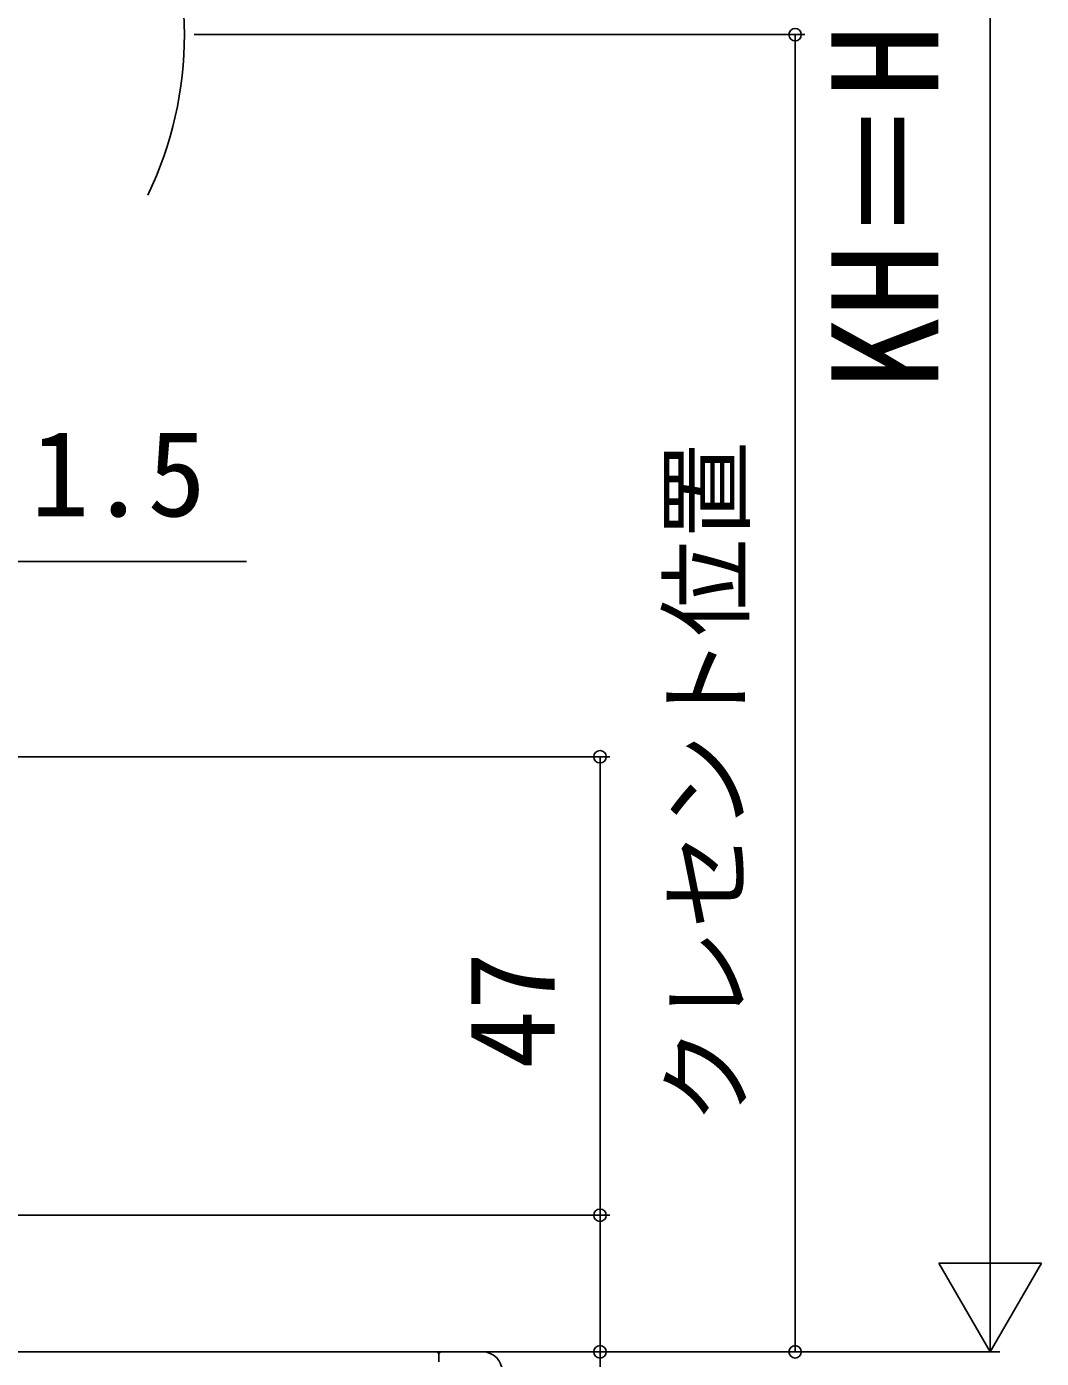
# Model space of a CAD drawing. Units: millimetres, scale not verified. Extents: x -525 to 525, y -782 to 777.
# Drawn here: x -282.2 to -178.2, y 269.3 to 405.8 of the extents above; entities that cross this region are included whole.
import ezdxf
from ezdxf.enums import TextEntityAlignment as Align

# ---------------------------------------------------------------- set-up
doc = ezdxf.new("R2010")
doc.units = ezdxf.units.MM
doc.header["$LTSCALE"] = 4
for name, color, linetype in [('0-3_YKK_12', 2, 'Continuous'), ('0-6_YKK_D', 6, 'Continuous'), ('0-8_YSS_K', 3, 'Continuous')]:
    doc.layers.add(name, color=color, linetype=linetype)
doc.styles.add('ＭＳ ゴシック', font='')
doc.styles.get('ＭＳ ゴシック').set_extended_font_data('MS Gothic')

msp = doc.modelspace()

# ---------------------------------------------------------------- linework, layer by layer
at = {"layer": '0-3_YKK_12'}
msp.add_arc((-304.018, 405.022), 37.999, 334.33293, 25.66707, dxfattribs=at)
at = {"layer": '0-6_YKK_D'}
for p, q in [((-183.406, 519.5), (-183.406, 280.5)), ((-265.02, 405.021), (-202.406, 405.021)), ((-203.406, 405.021), (-203.406, 270)), ((-287.032, 351), (-259.66, 351)), ((-292.726, 331), (-222.406, 331)), ((-223.406, 284), (-223.406, 331)), ((-183.406, 270), (-183.406, 288.186)), ((-302.998, 284), (-222.406, 284)), ((-302.998, 284), (-222.406, 284)), ((-183.406, 270), (-188.656, 279.093)), ((-178.156, 279.093), (-188.656, 279.093)), ((-183.406, 270), (-178.156, 279.093)), ((-286.298, 270), (-182.406, 270)), ((-286.298, 270), (-222.406, 270)), ((-286.298, 270), (-202.406, 270))]:
    msp.add_line(p, q, dxfattribs=at)
msp.add_lwpolyline([(-223.406, 284), (-223.406, 270), (-223.406, 248.382)], dxfattribs=at)
for centre in [(-203.406, 405.021), (-223.406, 331), (-223.406, 284), (-223.406, 284), (-223.406, 270), (-203.406, 270)]:
    msp.add_circle(centre, 0.637, dxfattribs=at)
at = {"layer": '0-8_YSS_K'}
for p, q in [((-240.142, 270.003), (-384.442, 269.993)), ((-239.942, 269.803), (-240.142, 270.003)), ((-239.742, 270.003), (-239.942, 269.803)), ((-239.942, 269.003), (-239.942, 269.803)), ((-239.942, 269.803), (-239.942, 268.989)), ((-239.742, 270.003), (-235.442, 270.004))]:
    msp.add_line(p, q, dxfattribs=at)
msp.add_arc((-235.442, 268.004), 2, 0.00424, 90.00424, dxfattribs=at)

# ---------------------------------------------------------------- texts
at = {"layer": '0-6_YKK_D', "style": 'ＭＳ ゴシック'}
for s, height, p in [('KH＝H', 11, (-185.406, 368.594)), ('クレセント位置', 7.331, (-206.656, 293.334)), ('47', 8.798, (-225.406, 299.011))]:
    msp.add_text(s, height=height, rotation=90, dxfattribs=at).set_placement(p, align=Align.BOTTOM_LEFT)
msp.add_text('1.5', height=8.798, dxfattribs=at).set_placement((-281.773, 353), align=Align.BOTTOM_LEFT)

doc.saveas('drawing.dxf')
